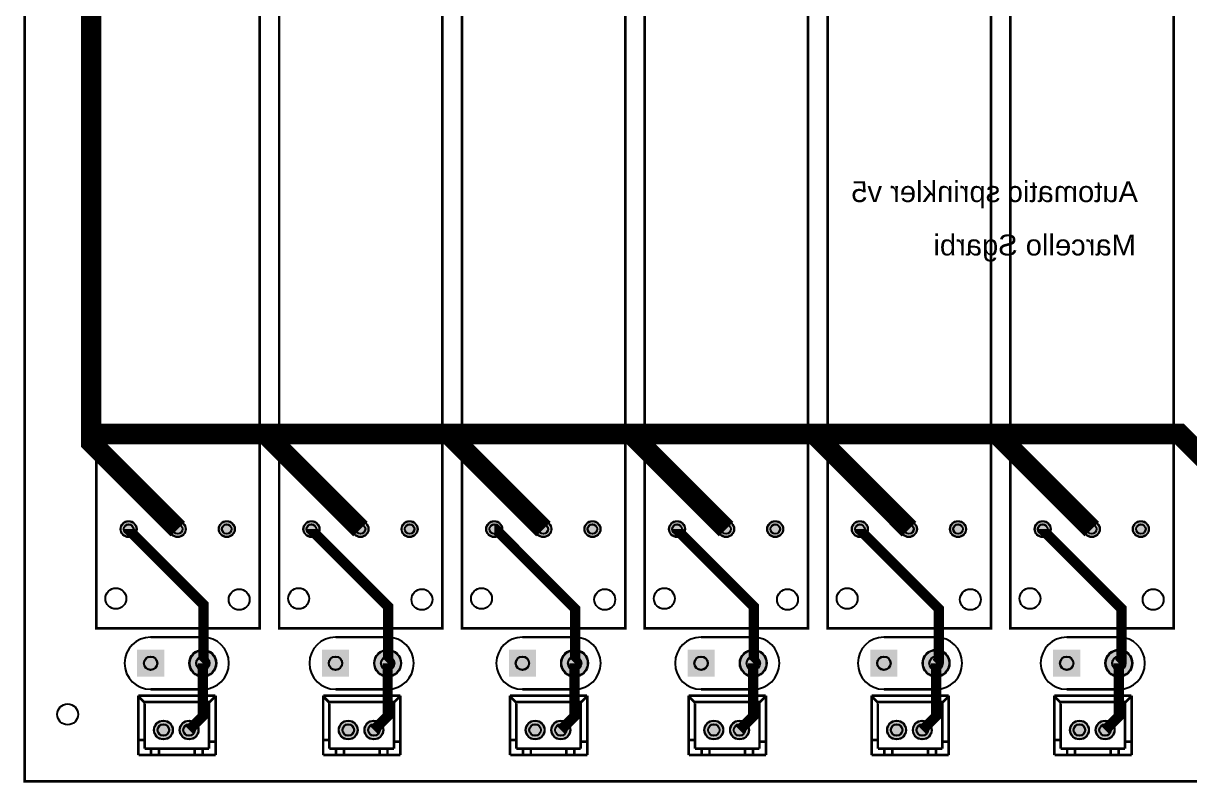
# Model space of a CAD drawing. Header units: millimetres. Extents: x 13 to 191, y -72 to 100.
# Drawn here: x 13.5 to 127, y -71.9 to 2 of the extents above; entities that cross this region are included whole.
import ezdxf

# ---------------------------------------------------------------- set-up
doc = ezdxf.new("R2010")
doc.units = ezdxf.units.MM
for name, color, linetype, true_color in [('BoardOutLine', 7, 'Continuous', 0xff00ff), ('BottomSolderMaskLayer', 7, 'Continuous', 0xaa00ff), ('Document', 7, 'Continuous', 0xffffff), ('Multi-Layer', 7, 'Continuous', 0xc0c0c0), ('TopLayer', 7, 'Continuous', 0xff0000), ('TopSilkLayer', 7, 'Continuous', 0xffcc00), ('TopSolderMaskLayer', 7, 'Continuous', 0x800080)]:
    doc.layers.add(name, color=color, linetype=linetype, true_color=true_color)
doc.styles.get("Standard").update_dxf_attribs({"font": 'arial.ttf'})

msp = doc.modelspace()

# ---------------------------------------------------------------- hatches: boundary and pattern name
at = {"layer": 'BottomSolderMaskLayer'}
for points in [[(19.27863855727724, -37.97307594615188, 1), (20.853441706883537, -37.97307594615188, 1)], [(22.926593853187846, -47.241046482092884, 1), (24.501397002794143, -47.241046482092884, 1)], [(27.706629413258774, -47.241046482092884, 1), (29.28143256286507, -47.241046482092884, 1)], [(32.48666497332993, -47.241046482092884, 1), (34.061468122936226, -47.241046482092884, 1)], [(40.726949453898946, -47.241046482092884, 1), (42.30175260350524, -47.241046482092884, 1)], [(45.5069850139701, -47.241046482092884, 1), (47.0817881635764, -47.241046482092884, 1)], [(50.28702057404126, -47.241046482092884, 1), (51.861823723647554, -47.241046482092884, 1)], [(58.52984505969021, -47.241046482092884, 1), (60.104648209296506, -47.241046482092884, 1)], [(63.30988061976114, -47.241046482092884, 1), (64.88468376936744, -47.241046482092884, 1)], [(68.08991617983229, -47.241046482092884, 1), (69.6647193294386, -47.241046482092884, 1)], [(76.3302006604013, -47.241046482092884, 1), (77.90500381000761, -47.241046482092884, 1)], [(81.11023622047246, -47.241046482092884, 1), (82.68503937007877, -47.241046482092884, 1)], [(85.89027178054361, -47.241046482092884, 1), (87.46507493014992, -47.241046482092884, 1)], [(94.13055626111263, -47.241046482092884, 1), (95.70535941071894, -47.241046482092884, 1)], [(98.91059182118379, -47.241046482092884, 1), (100.4853949707901, -47.241046482092884, 1)], [(103.69062738125471, -47.241046482092884, 1), (105.26543053086102, -47.241046482092884, 1)], [(111.9334518669039, -47.241046482092884, 1), (113.5082550165102, -47.241046482092884, 1)], [(116.71348742697482, -47.241046482092884, 1), (118.28829057658113, -47.241046482092884, 1)], [(121.49352298704598, -47.241046482092884, 1), (123.06832613665229, -47.241046482092884, 1)], [(27.180795529591023, -61.620830073660045), (24.539190246380713, -61.620830073660045), (24.539190246380713, -58.97922479044951), (27.180795529591023, -58.97922479044951)], [(29.619253238506403, -60.29997459994911, 1), (32.26085852171697, -60.29997459994911, 1)], [(45.18079552959102, -61.62077724155438), (42.53919024638071, -61.62077724155438), (42.53919024638071, -58.97917195834384), (45.18079552959102, -58.97917195834384)], [(47.6192532385064, -60.29997459994911, 1), (50.26085852171697, -60.29997459994911, 1)], [(63.38079959359925, -61.620830073660045), (60.73919431038871, -61.620830073660045), (60.73919431038871, -58.97922479044951), (63.38079959359925, -58.97922479044951)], [(65.8191516383033, -60.29997459994911, 1), (68.46075692151386, -60.29997459994911, 1)], [(80.78079756159514, -61.620830073660045), (78.1391922783846, -61.620830073660045), (78.1391922783846, -58.97922479044951), (80.78079756159514, -58.97922479044951)], [(83.21920243840485, -60.29997459994911, 1), (85.86080772161542, -60.29997459994911, 1)], [(98.58079349758691, -61.62077724155438), (95.93918821437637, -61.62077724155438), (95.93918821437637, -58.97917195834384), (98.58079349758691, -58.97917195834384)], [(101.01930403860796, -60.29997459994911, 1), (103.66090932181852, -60.29997459994911, 1)], [(116.38079959359925, -61.62077724155438), (113.73919431038871, -61.62077724155438), (113.73919431038871, -58.97917195834384), (116.38079959359925, -58.97917195834384)], [(118.8191516383033, -60.29997459994911, 1), (121.46075692151386, -60.29997459994911, 1)], [(26.17366014732037, -66.80010160020322, 1), (28.02446024892057, -66.80010160020322, 1)], [(28.67556515113032, -66.80010160020322, 1), (30.52636525273052, -66.80010160020322, 1)], [(44.17366014732037, -66.80010160020322, 1), (46.02446024892057, -66.80010160020322, 1)], [(46.67556515113032, -66.80010160020322, 1), (48.52636525273052, -66.80010160020322, 1)], [(62.373558547117035, -66.80010160020322, 1), (64.22435864871724, -66.80010160020322, 1)], [(64.87546355092721, -66.80010160020322, 1), (66.72626365252742, -66.80010160020322, 1)], [(79.77360934721881, -66.80010160020322, 1), (81.62440944881902, -66.80010160020322, 1)], [(82.27551435102876, -66.80010160020322, 1), (84.12631445262898, -66.80010160020322, 1)], [(97.57371094742192, -66.80010160020322, 1), (99.42451104902213, -66.80010160020322, 1)], [(100.07561595123187, -66.80010160020322, 1), (101.92641605283208, -66.80010160020322, 1)], [(115.37381254762502, -66.80010160020322, 1), (117.22461264922524, -66.80010160020322, 1)], [(117.8757175514352, -66.80010160020322, 1), (119.72651765303542, -66.80010160020322, 1)]]:
    msp.add_hatch(color=256, dxfattribs=at).paths.add_polyline_path(points)
at = {"layer": 'Document'}
for points in [[(32.25008890017784, -68), (32.15008890017771, -68), (32.0500889001778, -68), (32.0500889001778, -63.60000000000002), (24.850088900177752, -63.60000000000002), (24.750088900177843, -63.60000000000002), (24.750088900177843, -68), (24.550088900177798, -68), (24.550088900177798, -63.39999999999998), (32.25008890017784, -63.39999999999998)], [(50.250038100076154, -67.99997459994927), (50.150038100076245, -67.99997459994927), (50.05003810007611, -67.99997459994927), (50.05003810007611, -63.599974599949064), (42.85003810007629, -63.599974599949064), (42.750038100076154, -63.599974599949064), (42.750038100076154, -67.99997459994927), (42.550038100076335, -67.99997459994927), (42.550038100076335, -63.399974599949246), (50.250038100076154, -63.399974599949246)], [(68.44998729997474, -67.99997459994927), (68.3499872999746, -67.99997459994927), (68.24998729997469, -67.99997459994927), (68.24998729997469, -63.599974599949064), (61.049987299974646, -63.599974599949064), (60.94998729997474, -63.599974599949064), (60.94998729997474, -67.99997459994927), (60.74998729997469, -67.99997459994927), (60.74998729997469, -63.399974599949246), (68.44998729997474, -63.399974599949246)], [(85.84993649987314, -67.99997459994927), (85.749936499873, -67.99997459994927), (85.64993649987309, -67.99997459994927), (85.64993649987309, -63.599974599949064), (78.44993649987305, -63.599974599949064), (78.34993649987314, -63.599974599949064), (78.34993649987314, -67.99997459994927), (78.14993649987309, -67.99997459994927), (78.14993649987309, -63.399974599949246), (85.84993649987314, -63.399974599949246)], [(103.65003810007624, -67.99997459994927), (103.55003810007611, -67.99997459994927), (103.4500381000762, -67.99997459994927), (103.4500381000762, -63.599974599949064), (96.25003810007615, -63.599974599949064), (96.15003810007624, -63.599974599949064), (96.15003810007624, -67.99997459994927), (95.9500381000762, -67.99997459994927), (95.9500381000762, -63.399974599949246), (103.65003810007624, -63.399974599949246)], [(121.4500381000762, -67.99997459994927), (121.35003810007629, -67.99997459994927), (121.25003810007615, -67.99997459994927), (121.25003810007615, -63.599974599949064), (114.05003810007634, -63.599974599949064), (113.9500381000762, -63.599974599949064), (113.9500381000762, -67.99997459994927), (113.75003810007615, -67.99997459994927), (113.75003810007615, -63.399974599949246), (121.4500381000762, -63.399974599949246)], [(24.550088900177798, -68.49999999999989), (24.550088900177798, -69.29999999999995), (26.750088900177843, -69.29999999999995), (26.750088900177843, -69.09999999999991), (24.750088900177843, -69.09999999999991), (24.750088900177843, -68.49999999999989)], [(32.25008890017784, -68.49999999999989), (32.25008890017784, -69.29999999999995), (30.050088900177798, -69.29999999999995), (30.050088900177798, -69.09999999999991), (32.0500889001778, -69.09999999999991), (32.0500889001778, -68.49999999999989)], [(42.550038100076335, -68.49997459994916), (42.550038100076335, -69.29997459994911), (44.75003810007638, -69.29997459994911), (44.75003810007638, -69.09997459994918), (42.750038100076154, -69.09997459994918), (42.750038100076154, -68.49997459994916)], [(50.250038100076154, -68.49997459994916), (50.250038100076154, -69.29997459994911), (48.05003810007611, -69.29997459994911), (48.05003810007611, -69.09997459994918), (50.05003810007611, -69.09997459994918), (50.05003810007611, -68.49997459994916)], [(60.74998729997469, -68.49997459994916), (60.74998729997469, -69.29997459994911), (62.94998729997474, -69.29997459994911), (62.94998729997474, -69.09997459994918), (60.94998729997474, -69.09997459994918), (60.94998729997474, -68.49997459994916)], [(68.44998729997474, -68.49997459994916), (68.44998729997474, -69.29997459994911), (66.24998729997469, -69.29997459994911), (66.24998729997469, -69.09997459994918), (68.24998729997469, -69.09997459994918), (68.24998729997469, -68.49997459994916)], [(78.14993649987309, -68.49997459994916), (78.14993649987309, -69.29997459994911), (80.34993649987314, -69.29997459994911), (80.34993649987314, -69.09997459994918), (78.34993649987314, -69.09997459994918), (78.34993649987314, -68.49997459994916)], [(85.84993649987314, -68.49997459994916), (85.84993649987314, -69.29997459994911), (83.64993649987309, -69.29997459994911), (83.64993649987309, -69.09997459994918), (85.64993649987309, -69.09997459994918), (85.64993649987309, -68.49997459994916)], [(95.9500381000762, -68.49997459994916), (95.9500381000762, -69.29997459994911), (98.15003810007624, -69.29997459994911), (98.15003810007624, -69.09997459994918), (96.15003810007624, -69.09997459994918), (96.15003810007624, -68.49997459994916)], [(103.65003810007624, -68.49997459994916), (103.65003810007624, -69.29997459994911), (101.4500381000762, -69.29997459994911), (101.4500381000762, -69.09997459994918), (103.4500381000762, -69.09997459994918), (103.4500381000762, -68.49997459994916)], [(113.75003810007615, -68.49997459994916), (113.75003810007615, -69.29997459994911), (115.9500381000762, -69.29997459994911), (115.9500381000762, -69.09997459994918), (113.9500381000762, -69.09997459994918), (113.9500381000762, -68.49997459994916)], [(121.4500381000762, -68.49997459994916), (121.4500381000762, -69.29997459994911), (119.25003810007615, -69.29997459994911), (119.25003810007615, -69.09997459994918), (121.25003810007615, -69.09997459994918), (121.25003810007615, -68.49997459994916)]]:
    msp.add_hatch(color=256, dxfattribs=at).paths.add_polyline_path(points)
at = {"layer": 'Multi-Layer'}
for points in [[(22.951993903987947, -47.241046482092884, 1), (24.47599695199404, -47.241046482092884, 1)], [(27.732029464058876, -47.241046482092884, 1), (29.25603251206497, -47.241046482092884, 1)], [(32.51206502413003, -47.241046482092884, 1), (34.036068072136125, -47.241046482092884, 1)], [(40.75234950469905, -47.241046482092884, 1), (42.27635255270514, -47.241046482092884, 1)], [(45.5323850647702, -47.241046482092884, 1), (47.0563881127763, -47.241046482092884, 1)], [(50.31242062484136, -47.241046482092884, 1), (51.83642367284745, -47.241046482092884, 1)], [(58.55524511049031, -47.241046482092884, 1), (60.079248158496405, -47.241046482092884, 1)], [(63.33528067056124, -47.241046482092884, 1), (64.85928371856734, -47.241046482092884, 1)], [(68.11531623063239, -47.241046482092884, 1), (69.6393192786385, -47.241046482092884, 1)], [(76.3556007112014, -47.241046482092884, 1), (77.87960375920751, -47.241046482092884, 1)], [(81.13563627127256, -47.241046482092884, 1), (82.65963931927867, -47.241046482092884, 1)], [(85.91567183134372, -47.241046482092884, 1), (87.43967487934982, -47.241046482092884, 1)], [(94.15595631191273, -47.241046482092884, 1), (95.67995935991884, -47.241046482092884, 1)], [(98.93599187198389, -47.241046482092884, 1), (100.45999491999, -47.241046482092884, 1)], [(103.71602743205482, -47.241046482092884, 1), (105.24003048006092, -47.241046482092884, 1)], [(111.958851917704, -47.241046482092884, 1), (113.4828549657101, -47.241046482092884, 1)], [(116.73888747777492, -47.241046482092884, 1), (118.26289052578103, -47.241046482092884, 1)], [(121.51892303784608, -47.241046482092884, 1), (123.04292608585219, -47.241046482092884, 1)], [(27.12999745999491, -61.57002794005575), (24.58999237998478, -61.57002794005575), (24.58999237998478, -59.03002286004562), (27.12999745999491, -59.03002286004562)], [(29.670053340106605, -60.29997459994911, 1), (32.210058420116766, -60.29997459994911, 1)], [(45.12999745999491, -61.569977139954176), (42.58999237998478, -61.569977139954176), (42.58999237998478, -59.02997205994404), (45.12999745999491, -59.02997205994404)], [(47.670053340106605, -60.29997459994911, 1), (50.210058420116766, -60.29997459994911, 1)], [(63.329997459994956, -61.57002794005575), (60.789992379984824, -61.57002794005575), (60.789992379984824, -59.03002286004562), (63.329997459994956, -59.03002286004562)], [(65.8699517399035, -60.29997459994911, 1), (68.40995681991366, -60.29997459994911, 1)], [(80.72999745999482, -61.57002794005575), (78.18999237998469, -61.57002794005575), (78.18999237998469, -59.03002286004562), (80.72999745999482, -59.03002286004562)], [(83.27000254000505, -60.29997459994911, 1), (85.81000762001521, -60.29997459994911, 1)], [(98.52999745999477, -61.569977139954176), (95.98999237998464, -61.569977139954176), (95.98999237998464, -59.02997205994404), (98.52999745999477, -59.02997205994404)], [(101.07010414020816, -60.29997459994911, 1), (103.61010922021832, -60.29997459994911, 1)], [(116.32999745999496, -61.569977139954176), (113.78999237998482, -61.569977139954176), (113.78999237998482, -59.02997205994404), (116.32999745999496, -59.02997205994404)], [(118.8699517399035, -60.29997459994911, 1), (121.40995681991366, -60.29997459994911, 1)], [(26.19906019812047, -66.80010160020322, 1), (27.999060198120468, -66.80010160020322, 1)], [(28.700965201930423, -66.80010160020322, 1), (30.50096520193042, -66.80010160020322, 1)], [(44.19906019812047, -66.80010160020322, 1), (45.99906019812047, -66.80010160020322, 1)], [(46.70096520193042, -66.80010160020322, 1), (48.50096520193042, -66.80010160020322, 1)], [(62.39895859791714, -66.80010160020322, 1), (64.19895859791714, -66.80010160020322, 1)], [(64.90086360172731, -66.80010160020322, 1), (66.70086360172732, -66.80010160020322, 1)], [(79.79900939801891, -66.80010160020322, 1), (81.59900939801892, -66.80010160020322, 1)], [(82.30091440182886, -66.80010160020322, 1), (84.10091440182887, -66.80010160020322, 1)], [(97.59911099822202, -66.80010160020322, 1), (99.39911099822203, -66.80010160020322, 1)], [(100.10101600203197, -66.80010160020322, 1), (101.90101600203198, -66.80010160020322, 1)], [(115.39921259842512, -66.80010160020322, 1), (117.19921259842513, -66.80010160020322, 1)], [(117.9011176022353, -66.80010160020322, 1), (119.70111760223531, -66.80010160020322, 1)]]:
    msp.add_hatch(color=256, dxfattribs=at).paths.add_polyline_path(points)
at = {"layer": 'TopSolderMaskLayer'}
for points in [[(19.27863855727724, -37.97307594615188, 1), (20.853441706883537, -37.97307594615188, 1)], [(22.926593853187846, -47.241046482092884, 1), (24.501397002794143, -47.241046482092884, 1)], [(27.706629413258774, -47.241046482092884, 1), (29.28143256286507, -47.241046482092884, 1)], [(32.48666497332993, -47.241046482092884, 1), (34.061468122936226, -47.241046482092884, 1)], [(40.726949453898946, -47.241046482092884, 1), (42.30175260350524, -47.241046482092884, 1)], [(45.5069850139701, -47.241046482092884, 1), (47.0817881635764, -47.241046482092884, 1)], [(50.28702057404126, -47.241046482092884, 1), (51.861823723647554, -47.241046482092884, 1)], [(58.52984505969021, -47.241046482092884, 1), (60.104648209296506, -47.241046482092884, 1)], [(63.30988061976114, -47.241046482092884, 1), (64.88468376936744, -47.241046482092884, 1)], [(68.08991617983229, -47.241046482092884, 1), (69.6647193294386, -47.241046482092884, 1)], [(76.3302006604013, -47.241046482092884, 1), (77.90500381000761, -47.241046482092884, 1)], [(81.11023622047246, -47.241046482092884, 1), (82.68503937007877, -47.241046482092884, 1)], [(85.89027178054361, -47.241046482092884, 1), (87.46507493014992, -47.241046482092884, 1)], [(94.13055626111263, -47.241046482092884, 1), (95.70535941071894, -47.241046482092884, 1)], [(98.91059182118379, -47.241046482092884, 1), (100.4853949707901, -47.241046482092884, 1)], [(103.69062738125471, -47.241046482092884, 1), (105.26543053086102, -47.241046482092884, 1)], [(111.9334518669039, -47.241046482092884, 1), (113.5082550165102, -47.241046482092884, 1)], [(116.71348742697482, -47.241046482092884, 1), (118.28829057658113, -47.241046482092884, 1)], [(121.49352298704598, -47.241046482092884, 1), (123.06832613665229, -47.241046482092884, 1)], [(27.180795529591023, -61.620830073660045), (24.539190246380713, -61.620830073660045), (24.539190246380713, -58.97922479044951), (27.180795529591023, -58.97922479044951)], [(29.619253238506403, -60.29997459994911, 1), (32.26085852171697, -60.29997459994911, 1)], [(45.18079552959102, -61.62077724155438), (42.53919024638071, -61.62077724155438), (42.53919024638071, -58.97917195834384), (45.18079552959102, -58.97917195834384)], [(47.6192532385064, -60.29997459994911, 1), (50.26085852171697, -60.29997459994911, 1)], [(63.38079959359925, -61.620830073660045), (60.73919431038871, -61.620830073660045), (60.73919431038871, -58.97922479044951), (63.38079959359925, -58.97922479044951)], [(65.8191516383033, -60.29997459994911, 1), (68.46075692151386, -60.29997459994911, 1)], [(80.78079756159514, -61.620830073660045), (78.1391922783846, -61.620830073660045), (78.1391922783846, -58.97922479044951), (80.78079756159514, -58.97922479044951)], [(83.21920243840485, -60.29997459994911, 1), (85.86080772161542, -60.29997459994911, 1)], [(98.58079349758691, -61.62077724155438), (95.93918821437637, -61.62077724155438), (95.93918821437637, -58.97917195834384), (98.58079349758691, -58.97917195834384)], [(101.01930403860796, -60.29997459994911, 1), (103.66090932181852, -60.29997459994911, 1)], [(116.38079959359925, -61.62077724155438), (113.73919431038871, -61.62077724155438), (113.73919431038871, -58.97917195834384), (116.38079959359925, -58.97917195834384)], [(118.8191516383033, -60.29997459994911, 1), (121.46075692151386, -60.29997459994911, 1)], [(26.17366014732037, -66.80010160020322, 1), (28.02446024892057, -66.80010160020322, 1)], [(28.67556515113032, -66.80010160020322, 1), (30.52636525273052, -66.80010160020322, 1)], [(44.17366014732037, -66.80010160020322, 1), (46.02446024892057, -66.80010160020322, 1)], [(46.67556515113032, -66.80010160020322, 1), (48.52636525273052, -66.80010160020322, 1)], [(62.373558547117035, -66.80010160020322, 1), (64.22435864871724, -66.80010160020322, 1)], [(64.87546355092721, -66.80010160020322, 1), (66.72626365252742, -66.80010160020322, 1)], [(79.77360934721881, -66.80010160020322, 1), (81.62440944881902, -66.80010160020322, 1)], [(82.27551435102876, -66.80010160020322, 1), (84.12631445262898, -66.80010160020322, 1)], [(97.57371094742192, -66.80010160020322, 1), (99.42451104902213, -66.80010160020322, 1)], [(100.07561595123187, -66.80010160020322, 1), (101.92641605283208, -66.80010160020322, 1)], [(115.37381254762502, -66.80010160020322, 1), (117.22461264922524, -66.80010160020322, 1)], [(117.8757175514352, -66.80010160020322, 1), (119.72651765303542, -66.80010160020322, 1)]]:
    msp.add_hatch(color=256, dxfattribs=at).paths.add_polyline_path(points)

# ---------------------------------------------------------------- linework, layer by layer
at = {"layer": 'BoardOutLine', "const_width": 0.25400050800101603}
msp.add_lwpolyline([(13.589027178054266, 85.99949199898401), (13.589027178054266, 100.20066040132076), (124.00050800101599, 100.20066040132076), (136.2001524003049, 88.00101600203209), (191.0007620015242, 88.00101600203209), (190.88138176276357, 52.95910591821189), (182.11836423672844, 42.29108458216922), (159.49199898399797, 42.29108458216922), (151.80086360172731, 34.59994919989833), (151.80086360172731, -23.967487934975907), (148.08229616459244, -27.686055372110673), (147.8282956565913, -63.246126492252984), (139.2735585471171, -71.80086360172709), (13.589027178054266, -71.80086360172709), (13.589027178054266, 85.97917195834395)], dxfattribs=at)
at = {"layer": 'BottomSolderMaskLayer'}
for centre, radius in [((20.06604013208039, -37.97307594615188), 0.7874015748031498), ((20.066116332232696, -37.973050546101035), 0.47244094488188987), ((23.713995427990994, -47.241046482092884), 0.7874015748031498), ((28.494030988061922, -47.241046482092884), 0.7874015748031498), ((33.27406654813308, -47.241046482092884), 0.7874015748031498), ((41.514351028702094, -47.241046482092884), 0.7874015748031498), ((46.29438658877325, -47.241046482092884), 0.7874015748031498), ((51.074422148844405, -47.241046482092884), 0.7874015748031498), ((59.31724663449336, -47.241046482092884), 0.7874015748031498), ((64.09728219456429, -47.241046482092884), 0.7874015748031498), ((68.87731775463544, -47.241046482092884), 0.7874015748031498), ((77.11760223520446, -47.241046482092884), 0.7874015748031498), ((81.89763779527561, -47.241046482092884), 0.7874015748031498), ((86.67767335534677, -47.241046482092884), 0.7874015748031498), ((94.91795783591579, -47.241046482092884), 0.7874015748031498), ((99.69799339598694, -47.241046482092884), 0.7874015748031498), ((104.47802895605787, -47.241046482092884), 0.7874015748031498), ((112.72085344170705, -47.241046482092884), 0.7874015748031498), ((117.50088900177798, -47.241046482092884), 0.7874015748031498), ((122.28092456184913, -47.241046482092884), 0.7874015748031498), ((23.7140716281433, -47.24114808229615), 0.47244094488188987), ((28.494056388112767, -47.24114808229615), 0.47244094488188987), ((33.27406654813308, -47.241046482092884), 0.47244094488188987), ((41.5144272288544, -47.24114808229615), 0.47244094488188987), ((46.29441198882387, -47.24114808229615), 0.47244094488188987), ((51.074422148844405, -47.241046482092884), 0.47244094488188987), ((59.317322834645665, -47.24114808229615), 0.47244094488188987), ((64.09730759461513, -47.24114808229615), 0.47244094488188987), ((68.87731775463544, -47.241046482092884), 0.47244094488188987), ((77.11767843535677, -47.24114808229615), 0.47244094488188987), ((81.89766319532646, -47.24114808229615), 0.47244094488188987), ((86.67767335534677, -47.241046482092884), 0.47244094488188987), ((94.9180340360681, -47.24114808229615), 0.47244094488188987), ((99.69801879603756, -47.24114808229615), 0.47244094488188987), ((104.47802895605787, -47.241046482092884), 0.47244094488188987), ((112.72092964185936, -47.24114808229615), 0.47244094488188987), ((117.50091440182882, -47.24114808229615), 0.47244094488188987), ((122.28092456184913, -47.241046482092884), 0.47244094488188987), ((30.940055880111686, -60.29997459994911), 1.320802641605283), ((48.940055880111686, -60.29997459994911), 1.320802641605283), ((67.13995427990858, -60.29997459994911), 1.320802641605283), ((84.54000508001013, -60.29997459994911), 1.320802641605283), ((102.34010668021324, -60.29997459994911), 1.320802641605283), ((120.13995427990858, -60.29997459994911), 1.320802641605283), ((25.85999491998996, -60.300025400050686), 0.6604013208026415), ((30.940005080010224, -60.300025400050686), 0.6604013208026415), ((43.85999491998996, -60.29997459994911), 0.6604013208026415), ((48.94000508001022, -60.29997459994911), 0.6604013208026415), ((62.059994919990004, -60.300025400050686), 0.6604013208026415), ((67.14000508001027, -60.300025400050686), 0.6604013208026415), ((79.45999491998987, -60.300025400050686), 0.6604013208026415), ((84.54000508001013, -60.300025400050686), 0.6604013208026415), ((97.25999491998982, -60.29997459994911), 0.6604013208026415), ((102.34000508001009, -60.29997459994911), 0.6604013208026415), ((115.05999491999, -60.29997459994911), 0.6604013208026415), ((120.14000508001027, -60.29997459994911), 0.6604013208026415), ((27.09906019812047, -66.80010160020322), 0.9254000508001016), ((27.099136398272776, -66.79999999999995), 0.5655353117157847), ((29.60096520193042, -66.80010160020322), 0.9254000508001016), ((29.601041402082956, -66.79999999999995), 0.5655353117157847), ((45.09906019812047, -66.80010160020322), 0.9254000508001016), ((45.09908559817109, -66.79997459994922), 0.5655353117157847), ((47.60096520193042, -66.80010160020322), 0.9254000508001016), ((47.600990601981266, -66.79997459994922), 0.5655353117157847), ((63.298958597917135, -66.80010160020322), 0.9254000508001016), ((63.29903479806967, -66.79997459994922), 0.5655353117157847), ((65.80086360172731, -66.80010160020322), 0.9254000508001016), ((65.80093980187962, -66.79997459994922), 0.5655353117157847), ((80.69900939801892, -66.80010160020322), 0.9254000508001016), ((80.69898399796807, -66.79997459994922), 0.5655353117157847), ((83.20091440182887, -66.80010160020322), 0.9254000508001016), ((83.20088900177802, -66.79997459994922), 0.5655353117157847), ((98.49911099822202, -66.80010160020322), 0.9254000508001016), ((98.49908559817118, -66.79997459994922), 0.5655353117157847), ((101.00101600203197, -66.80010160020322), 0.9254000508001016), ((101.00099060198136, -66.79997459994922), 0.5655353117157847), ((116.29921259842513, -66.80010160020322), 0.9254000508001016), ((116.29908559817113, -66.79997459994922), 0.5655353117157847), ((118.80111760223531, -66.80010160020322), 0.9254000508001016), ((118.80099060198131, -66.79997459994922), 0.5655353117157847)]:
    msp.add_circle(centre, radius, dxfattribs=at)
at = {"layer": 'Multi-Layer'}
for centre, radius in [((20.06604013208039, -37.97307594615188), 0.7620015240030481), ((20.066116332232696, -37.973050546101035), 0.45720091440182886), ((23.713995427990994, -47.241046482092884), 0.7620015240030481), ((28.494030988061922, -47.241046482092884), 0.7620015240030481), ((33.27406654813308, -47.241046482092884), 0.7620015240030481), ((41.514351028702094, -47.241046482092884), 0.7620015240030481), ((46.29438658877325, -47.241046482092884), 0.7620015240030481), ((51.074422148844405, -47.241046482092884), 0.7620015240030481), ((59.31724663449336, -47.241046482092884), 0.7620015240030481), ((64.09728219456429, -47.241046482092884), 0.7620015240030481), ((68.87731775463544, -47.241046482092884), 0.7620015240030481), ((77.11760223520446, -47.241046482092884), 0.7620015240030481), ((81.89763779527561, -47.241046482092884), 0.7620015240030481), ((86.67767335534677, -47.241046482092884), 0.7620015240030481), ((94.91795783591579, -47.241046482092884), 0.7620015240030481), ((99.69799339598694, -47.241046482092884), 0.7620015240030481), ((104.47802895605787, -47.241046482092884), 0.7620015240030481), ((112.72085344170705, -47.241046482092884), 0.7620015240030481), ((117.50088900177798, -47.241046482092884), 0.7620015240030481), ((122.28092456184913, -47.241046482092884), 0.7620015240030481), ((23.7140716281433, -47.24114808229615), 0.45720091440182886), ((28.494056388112767, -47.24114808229615), 0.45720091440182886), ((33.27406654813308, -47.241046482092884), 0.45720091440182886), ((41.5144272288544, -47.24114808229615), 0.45720091440182886), ((46.29441198882387, -47.24114808229615), 0.45720091440182886), ((51.074422148844405, -47.241046482092884), 0.45720091440182886), ((59.317322834645665, -47.24114808229615), 0.45720091440182886), ((64.09730759461513, -47.24114808229615), 0.45720091440182886), ((68.87731775463544, -47.241046482092884), 0.45720091440182886), ((77.11767843535677, -47.24114808229615), 0.45720091440182886), ((81.89766319532646, -47.24114808229615), 0.45720091440182886), ((86.67767335534677, -47.241046482092884), 0.45720091440182886), ((94.9180340360681, -47.24114808229615), 0.45720091440182886), ((99.69801879603756, -47.24114808229615), 0.45720091440182886), ((104.47802895605787, -47.241046482092884), 0.45720091440182886), ((112.72092964185936, -47.24114808229615), 0.45720091440182886), ((117.50091440182882, -47.24114808229615), 0.45720091440182886), ((122.28092456184913, -47.241046482092884), 0.45720091440182886), ((22.473964947929744, -53.99796799593605), 1.0160020320040641), ((34.47396494792997, -54.09804419608838), 1.0160020320040641), ((40.2743205486413, -53.99796799593605), 1.0160020320040641), ((52.27432054864107, -54.09804419608838), 1.0160020320040641), ((58.077216154432335, -53.99796799593605), 1.0160020320040641), ((70.07721615443234, -54.09804419608838), 1.0160020320040641), ((75.87757175514344, -53.99796799593605), 1.0160020320040641), ((87.87757175514366, -54.09804419608838), 1.0160020320040641), ((93.67792735585476, -53.99796799593605), 1.0160020320040641), ((105.67792735585476, -54.09804419608838), 1.0160020320040641), ((111.4808229616458, -53.99796799593605), 1.0160020320040641), ((123.48082296164603, -54.09804419608838), 1.0160020320040641), ((30.940055880111686, -60.29997459994911), 1.27000254000508), ((48.940055880111686, -60.29997459994911), 1.27000254000508), ((67.13995427990858, -60.29997459994911), 1.27000254000508), ((84.54000508001013, -60.29997459994911), 1.27000254000508), ((102.34010668021324, -60.29997459994911), 1.27000254000508), ((120.13995427990858, -60.29997459994911), 1.27000254000508), ((25.85999491998996, -60.300025400050686), 0.63500127000254), ((30.940005080010224, -60.300025400050686), 0.63500127000254), ((43.85999491998996, -60.29997459994911), 0.63500127000254), ((48.94000508001022, -60.29997459994911), 0.63500127000254), ((62.059994919990004, -60.300025400050686), 0.63500127000254), ((67.14000508001027, -60.300025400050686), 0.63500127000254), ((79.45999491998987, -60.300025400050686), 0.63500127000254), ((84.54000508001013, -60.300025400050686), 0.63500127000254), ((97.25999491998982, -60.29997459994911), 0.63500127000254), ((102.34000508001009, -60.29997459994911), 0.63500127000254), ((115.05999491999, -60.29997459994911), 0.63500127000254), ((120.14000508001027, -60.29997459994911), 0.63500127000254), ((17.780035560071155, -65.27813055626109), 1.0160020320040641), ((27.09906019812047, -66.80010160020322), 0.9000000000000001), ((27.099136398272776, -66.79999999999995), 0.5500127000254001), ((29.60096520193042, -66.80010160020322), 0.9000000000000001), ((29.601041402082956, -66.79999999999995), 0.5500127000254001), ((45.09906019812047, -66.80010160020322), 0.9000000000000001), ((45.09908559817109, -66.79997459994922), 0.5500127000254001), ((47.60096520193042, -66.80010160020322), 0.9000000000000001), ((47.600990601981266, -66.79997459994922), 0.5500127000254001), ((63.298958597917135, -66.80010160020322), 0.9000000000000001), ((63.29903479806967, -66.79997459994922), 0.5500127000254001), ((65.80086360172731, -66.80010160020322), 0.9000000000000001), ((65.80093980187962, -66.79997459994922), 0.5500127000254001), ((80.69900939801892, -66.80010160020322), 0.9000000000000001), ((80.69898399796807, -66.79997459994922), 0.5500127000254001), ((83.20091440182887, -66.80010160020322), 0.9000000000000001), ((83.20088900177802, -66.79997459994922), 0.5500127000254001), ((98.49911099822202, -66.80010160020322), 0.9000000000000001), ((98.49908559817118, -66.79997459994922), 0.5500127000254001), ((101.00101600203197, -66.80010160020322), 0.9000000000000001), ((101.00099060198136, -66.79997459994922), 0.5500127000254001), ((116.29921259842513, -66.80010160020322), 0.9000000000000001), ((116.29908559817113, -66.79997459994922), 0.5500127000254001), ((118.80111760223531, -66.80010160020322), 0.9000000000000001), ((118.80099060198131, -66.79997459994922), 0.5500127000254001)]:
    msp.add_circle(centre, radius, dxfattribs=at)
at = {"layer": 'TopLayer'}
for points, const_width in [([(25.273050546101103, 79.46913893827787), (20.06604013208039, 74.26212852425704), (20.06604013208039, -37.97307594615188)], 2), ([(20.06604013208039, -37.97307594615188), (126.03329946659915, -37.97307594615188), (135.30129540259077, -47.241046482092884)], 2), ([(28.494030988061922, -47.241046482092884), (20.06604013208039, -38.81305562611112), (20.06604013208039, -37.97307594615188)], 2), ([(46.29522479044954, -47.241046482092884), (37.11305562611119, -38.058877317754536), (37.11305562611119, -37.97307594615188)], 2), ([(64.096443992888, -47.241046482092884), (54.828473456946995, -37.97307594615188), (54.75941071882153, -37.97307594615188)], 2), ([(81.89763779527561, -47.241046482092884), (72.6731267462535, -38.016535433070885), (72.6731267462535, -37.97307594615188)], 2), ([(99.69773939547895, -47.24155448310887), (90.45212090424184, -37.97307594615188)], 2), ([(117.50063500127021, -47.24155448310887), (108.23215646431277, -37.97307594615188)], 2), ([(23.713995427990994, -47.241046482092884), (23.713995427990994, -47.31399542799079), (31, -54.60000000000002), (31, -60.24003048006091), (30.940005080010224, -60.300025400050686)], 1), ([(41.514351028702094, -47.241046482092884), (41.514351028702094, -47.31435102870205), (49, -54.80000000000007), (49, -60.23997967995933), (48.94000508001022, -60.29997459994911)], 1), ([(59.31724663449336, -47.241046482092884), (59.44104648209304, -47.241046482092884), (67.20000000000005, -54.999999999999886), (67.20000000000005, -60.24003048006091), (67.14000508001027, -60.300025400050686)], 1), ([(77.11760223520446, -47.241046482092884), (77.11760223520446, -47.317602235204504), (84.60000000000014, -54.80000000000007), (84.60000000000014, -60.24003048006091), (84.54000508001013, -60.300025400050686)], 1), ([(94.91795783591579, -47.241046482092884), (94.91795783591579, -47.31795783591565), (102.60000000000014, -54.999999999999886), (102.60000000000014, -60.03997967995929), (102.34000508001009, -60.29997459994911)], 1), ([(112.72085344170705, -47.241046482092884), (112.72085344170705, -47.320853441706845), (120.40000000000009, -54.999999999999886), (120.40000000000009, -60.03997967995929), (120.14000508001027, -60.29997459994911)], 1), ([(30.940005080010224, -60.300025400050686), (30.940005080010224, -65.46103632207257), (29.601041402082956, -66.79999999999995)], 1), ([(48.94000508001022, -60.29997459994911), (48.94000508001022, -65.46096012192015), (47.600990601981266, -66.79997459994922)], 1), ([(67.14000508001027, -60.300025400050686), (67.14000508001027, -65.46090932181858), (65.80093980187962, -66.79997459994922)], 1), ([(84.54000508001013, -60.300025400050686), (84.54000508001013, -65.460858521717), (83.20088900177802, -66.79997459994922)], 1), ([(102.34000508001009, -60.29997459994911), (102.34000508001009, -65.46096012192015), (101.00099060198136, -66.79997459994922)], 1), ([(120.14000508001027, -60.29997459994911), (120.14000508001027, -65.46096012192015), (118.80099060198131, -66.79997459994922)], 1)]:
    msp.add_lwpolyline(points, dxfattribs=dict(at, const_width=const_width))
at = {"layer": 'TopSilkLayer', "const_width": 0.25400050800101603}
for points in [[(36.47406654813312, 12.902006604013195), (36.47406654813312, -56.89799339598676), (20.57406654813326, -56.89799339598676), (20.57406654813326, 12.802006604013172), (36.46405892811799, 12.902006604013195)], [(54.274422148844224, 12.902006604013195), (54.274422148844224, -56.89799339598676), (38.37442214884436, -56.89799339598676), (38.37442214884436, 12.802006604013172), (54.26441452882909, 12.902006604013195)], [(72.07731775463549, 12.902006604013195), (72.07731775463549, -56.89799339598676), (56.177317754635624, -56.89799339598676), (56.177317754635624, 12.802006604013172), (72.06731013462036, 12.902006604013195)], [(89.87767335534681, 12.902006604013195), (89.87767335534681, -56.89799339598676), (73.97767335534672, -56.89799339598676), (73.97767335534672, 12.802006604013172), (89.86766573533146, 12.902006604013195)], [(107.67802895605791, 12.902006604013195), (107.67802895605791, -56.89799339598676), (91.77802895605805, -56.89799339598676), (91.77802895605805, 12.802006604013172), (107.66802133604278, 12.902006604013195)], [(125.48092456184918, 12.902006604013195), (125.48092456184918, -56.89799339598676), (109.58092456184932, -56.89799339598676), (109.58092456184932, 12.802006604013172), (125.47091694183405, 12.902006604013195)], [(30.940005080010224, -57.76002032004055), (25.85999491998996, -57.76002032004055)], [(48.94000508001022, -57.75996951993898), (43.85999491998996, -57.75996951993898)], [(67.14000508001027, -57.76002032004055), (62.059994919990004, -57.76002032004055)], [(84.54000508001013, -57.76002032004055), (79.45999491998987, -57.76002032004055)], [(102.34000508001009, -57.75996951993898), (97.25999491998982, -57.75996951993898)], [(120.14000508001027, -57.75996951993898), (115.05999491999, -57.75996951993898)], [(24.66073152146305, -63.44719329438658), (24.66073152146305, -69.2472948945898)], [(24.66073152146305, -63.44719329438658), (32.160858521717046, -63.44719329438658)], [(24.686131572263093, -63.472593345186624), (24.686131572263093, -63.548793497586985), (25.295732791465525, -64.15839471678942)], [(30.940005080010224, -62.84003048006093), (25.85999491998996, -62.84003048006093)], [(32.12834645669295, -63.472593345186624), (32.12834645669295, -63.548793497586985), (31.518745237490293, -64.15839471678942)], [(32.17914655829304, -63.44719329438658), (32.17914655829304, -69.2384048768098)], [(42.66068072136159, -63.447167894335735), (42.66068072136159, -69.24726949453895)], [(42.66068072136159, -63.447167894335735), (50.16080772161558, -63.447167894335735)], [(42.686080772161404, -63.47256794513589), (42.686080772161404, -63.54876809753614), (43.29568199136406, -64.15836931673857)], [(48.94000508001022, -62.83997967995924), (43.85999491998996, -62.83997967995924)], [(50.12829565659126, -63.47256794513589), (50.12829565659126, -63.54876809753614), (49.51869443738883, -64.15836931673857)], [(50.17909575819135, -63.447167894335735), (50.17909575819135, -69.23837947675895)], [(60.86062992125994, -63.447167894335735), (60.86062992125994, -69.24726949453895)], [(60.86062992125994, -63.447167894335735), (68.36075692151394, -63.447167894335735)], [(60.88602997205999, -63.47256794513589), (60.88602997205999, -63.54876809753614), (61.49563119126242, -64.15836931673857)], [(67.14000508001027, -62.84003048006093), (62.059994919990004, -62.84003048006093)], [(68.32824485648985, -63.47256794513589), (68.32824485648985, -63.54876809753614), (67.71864363728719, -64.15836931673857)], [(68.37904495808993, -63.447167894335735), (68.37904495808993, -69.23837947675895)], [(78.26057912115834, -63.447167894335735), (78.26057912115834, -69.24726949453895)], [(78.26057912115834, -63.447167894335735), (85.76070612141234, -63.447167894335735)], [(78.28597917195839, -63.47256794513589), (78.28597917195839, -63.54876809753614), (78.89558039116082, -64.15836931673857)], [(84.54000508001013, -62.84003048006093), (79.45999491998987, -62.84003048006093)], [(85.72819405638825, -63.47256794513589), (85.72819405638825, -63.54876809753614), (85.11859283718559, -64.15836931673857)], [(85.77899415798834, -63.447167894335735), (85.77899415798834, -69.23837947675895)], [(96.06068072136145, -63.447167894335735), (96.06068072136145, -69.24726949453895)], [(96.06068072136145, -63.447167894335735), (103.56080772161545, -63.447167894335735)], [(96.0860807721615, -63.47256794513589), (96.0860807721615, -63.54876809753614), (96.69568199136393, -64.15836931673857)], [(102.34000508001009, -62.83997967995924), (97.25999491998982, -62.83997967995924)], [(103.52829565659135, -63.47256794513589), (103.52829565659135, -63.54876809753614), (102.9186944373887, -64.15836931673857)], [(103.57909575819144, -63.447167894335735), (103.57909575819144, -69.23837947675895)], [(113.86068072136163, -63.447167894335735), (113.86068072136163, -69.24726949453895)], [(113.86068072136163, -63.447167894335735), (121.3608077216154, -63.447167894335735)], [(113.88608077216145, -63.47256794513589), (113.88608077216145, -63.54876809753614), (114.49568199136411, -64.15836931673857)], [(120.14000508001027, -62.83997967995924), (115.05999491999, -62.83997967995924)], [(121.32829565659131, -63.47256794513589), (121.32829565659131, -63.54876809753614), (120.7186944373891, -64.15836931673857)], [(121.3790957581914, -63.447167894335735), (121.3790957581914, -69.23837947675895)], [(25.27033274066548, -64.08219456438906), (31.544145288290565, -64.08219456438906), (31.544145288290565, -68.62880365760736)], [(25.27033274066548, -68.62880365760736), (25.27033274066548, -64.10759461518921), (25.295732791465525, -64.10759461518921)], [(43.27028194056379, -64.08216916433821), (49.544094488188875, -64.08216916433821), (49.544094488188875, -68.62877825755652)], [(43.27028194056379, -68.62877825755652), (43.27028194056379, -64.10756921513848), (43.29568199136406, -64.10756921513848)], [(61.470231140462374, -64.08216916433821), (67.74404368808746, -64.08216916433821), (67.74404368808746, -68.62877825755652)], [(61.470231140462374, -68.62877825755652), (61.470231140462374, -64.10756921513848), (61.49563119126242, -64.10756921513848)], [(78.87018034036078, -64.08216916433821), (85.14399288798586, -64.08216916433821), (85.14399288798586, -68.62877825755652)], [(78.87018034036078, -68.62877825755652), (78.87018034036078, -64.10756921513848), (78.89558039116082, -64.10756921513848)], [(96.67028194056388, -64.08216916433821), (102.94409448818897, -64.08216916433821), (102.94409448818897, -68.62877825755652)], [(96.67028194056388, -68.62877825755652), (96.67028194056388, -64.10756921513848), (96.69568199136393, -64.10756921513848)], [(114.47028194056384, -64.08216916433821), (120.74409448818892, -64.08216916433821), (120.74409448818892, -68.62877825755652)], [(114.47028194056384, -68.62877825755652), (114.47028194056384, -64.10756921513848), (114.49568199136411, -64.10756921513848)], [(24.66073152146305, -67.7652019304038), (25.244932689865436, -67.7652019304038)], [(31.569545339090837, -67.94300228600446), (32.153746507493, -67.94300228600446)], [(42.66068072136159, -67.76517653035296), (43.244881889763974, -67.76517653035296)], [(49.56949453898915, -67.94297688595373), (50.153695707391535, -67.94297688595373)], [(60.86062992125994, -67.76517653035296), (61.44483108966233, -67.76517653035296)], [(67.7694437388875, -67.94297688595373), (68.35364490728989, -67.94297688595373)], [(78.26057912115834, -67.76517653035296), (78.84478028956073, -67.76517653035296)], [(85.1693929387859, -67.94297688595373), (85.75359410718829, -67.94297688595373)], [(96.06068072136145, -67.76517653035296), (96.64488188976384, -67.76517653035296)], [(102.96949453898924, -67.94297688595373), (103.5536957073914, -67.94297688595373)], [(113.86068072136163, -67.76517653035296), (114.44488188976379, -67.76517653035296)], [(120.76949453898919, -67.94297688595373), (121.35369570739158, -67.94297688595373)], [(24.679019558039045, -69.2384048768098), (32.17914655829304, -69.2384048768098)], [(31.544145288290565, -68.62880365760736), (25.27033274066548, -68.62880365760736)], [(25.905334010668184, -69.21300482600964), (25.905334010668184, -68.62880365760736)], [(26.680035560071246, -69.22570485140966), (26.680035560071246, -68.64150368300727)], [(30.147142494284935, -69.21300482600964), (30.147142494284935, -68.62880365760736)], [(30.921844043688225, -69.22570485140966), (30.921844043688225, -68.64150368300727)], [(42.67896875793758, -69.23837947675895), (50.17909575819135, -69.23837947675895)], [(49.544094488188875, -68.62877825755652), (43.27028194056379, -68.62877825755652)], [(43.905283210566495, -69.2129794259589), (43.905283210566495, -68.62877825755652)], [(44.67998475996956, -69.22567945135881), (44.67998475996956, -68.64147828295654)], [(48.147091694183246, -69.2129794259589), (48.147091694183246, -68.62877825755652)], [(48.921793243586535, -69.22567945135881), (48.921793243586535, -68.64147828295654)], [(60.87891795783594, -69.23837947675895), (68.37904495808993, -69.23837947675895)], [(67.74404368808746, -68.62877825755652), (61.470231140462374, -68.62877825755652)], [(62.10523241046485, -69.2129794259589), (62.10523241046485, -68.62877825755652)], [(62.87993395986791, -69.22567945135881), (62.87993395986791, -68.64147828295654)], [(66.34704089408183, -69.2129794259589), (66.34704089408183, -68.62877825755652)], [(67.12174244348512, -69.22567945135881), (67.12174244348512, -68.64147828295654)], [(78.27886715773434, -69.23837947675895), (85.77899415798834, -69.23837947675895)], [(85.14399288798586, -68.62877825755652), (78.87018034036078, -68.62877825755652)], [(79.50518161036325, -69.2129794259589), (79.50518161036325, -68.62877825755652)], [(80.27988315976631, -69.22567945135881), (80.27988315976631, -68.64147828295654)], [(83.74699009398023, -69.2129794259589), (83.74699009398023, -68.62877825755652)], [(84.52169164338352, -69.22567945135881), (84.52169164338352, -68.64147828295654)], [(96.07896875793745, -69.23837947675895), (103.57909575819144, -69.23837947675895)], [(102.94409448818897, -68.62877825755652), (96.67028194056388, -68.62877825755652)], [(97.30528321056659, -69.2129794259589), (97.30528321056659, -68.62877825755652)], [(98.07998475996965, -69.22567945135881), (98.07998475996965, -68.64147828295654)], [(101.54709169418334, -69.2129794259589), (101.54709169418334, -68.62877825755652)], [(102.32179324358663, -69.22567945135881), (102.32179324358663, -68.64147828295654)], [(113.87896875793763, -69.23837947675895), (121.3790957581914, -69.23837947675895)], [(120.74409448818892, -68.62877825755652), (114.47028194056384, -68.62877825755652)], [(115.10528321056654, -69.2129794259589), (115.10528321056654, -68.62877825755652)], [(115.8799847599696, -69.22567945135881), (115.8799847599696, -68.64147828295654)], [(119.34709169418329, -69.2129794259589), (119.34709169418329, -68.62877825755652)], [(120.12179324358658, -69.22567945135881), (120.12179324358658, -68.64147828295654)]]:
    msp.add_lwpolyline(points, dxfattribs=at)
at = {"layer": 'TopSilkLayer'}
for centre, start, end in [((25.85999491998996, -60.300025400050686), 90, 270), ((30.940005080010224, -60.300025400050686), 270, 90), ((43.85999491998996, -60.29997459994911), 90, 270), ((48.94000508001022, -60.29997459994911), 270, 90), ((62.059994919990004, -60.300025400050686), 90, 270), ((67.14000508001027, -60.300025400050686), 270, 90), ((79.45999491998987, -60.300025400050686), 90, 270), ((84.54000508001013, -60.300025400050686), 270, 90), ((97.25999491998982, -60.29997459994911), 90, 270), ((102.34000508001009, -60.29997459994911), 270, 90), ((115.05999491999, -60.29997459994911), 90, 270), ((120.14000508001027, -60.29997459994911), 270, 90)]:
    msp.add_arc(centre, 2.54000508001016, start, end, dxfattribs=at)
at = {"layer": 'TopSolderMaskLayer'}
for centre, radius in [((20.06604013208039, -37.97307594615188), 0.7874015748031498), ((20.066116332232696, -37.973050546101035), 0.47244094488188987), ((23.713995427990994, -47.241046482092884), 0.7874015748031498), ((28.494030988061922, -47.241046482092884), 0.7874015748031498), ((33.27406654813308, -47.241046482092884), 0.7874015748031498), ((41.514351028702094, -47.241046482092884), 0.7874015748031498), ((46.29438658877325, -47.241046482092884), 0.7874015748031498), ((51.074422148844405, -47.241046482092884), 0.7874015748031498), ((59.31724663449336, -47.241046482092884), 0.7874015748031498), ((64.09728219456429, -47.241046482092884), 0.7874015748031498), ((68.87731775463544, -47.241046482092884), 0.7874015748031498), ((77.11760223520446, -47.241046482092884), 0.7874015748031498), ((81.89763779527561, -47.241046482092884), 0.7874015748031498), ((86.67767335534677, -47.241046482092884), 0.7874015748031498), ((94.91795783591579, -47.241046482092884), 0.7874015748031498), ((99.69799339598694, -47.241046482092884), 0.7874015748031498), ((104.47802895605787, -47.241046482092884), 0.7874015748031498), ((112.72085344170705, -47.241046482092884), 0.7874015748031498), ((117.50088900177798, -47.241046482092884), 0.7874015748031498), ((122.28092456184913, -47.241046482092884), 0.7874015748031498), ((23.7140716281433, -47.24114808229615), 0.47244094488188987), ((28.494056388112767, -47.24114808229615), 0.47244094488188987), ((33.27406654813308, -47.241046482092884), 0.47244094488188987), ((41.5144272288544, -47.24114808229615), 0.47244094488188987), ((46.29441198882387, -47.24114808229615), 0.47244094488188987), ((51.074422148844405, -47.241046482092884), 0.47244094488188987), ((59.317322834645665, -47.24114808229615), 0.47244094488188987), ((64.09730759461513, -47.24114808229615), 0.47244094488188987), ((68.87731775463544, -47.241046482092884), 0.47244094488188987), ((77.11767843535677, -47.24114808229615), 0.47244094488188987), ((81.89766319532646, -47.24114808229615), 0.47244094488188987), ((86.67767335534677, -47.241046482092884), 0.47244094488188987), ((94.9180340360681, -47.24114808229615), 0.47244094488188987), ((99.69801879603756, -47.24114808229615), 0.47244094488188987), ((104.47802895605787, -47.241046482092884), 0.47244094488188987), ((112.72092964185936, -47.24114808229615), 0.47244094488188987), ((117.50091440182882, -47.24114808229615), 0.47244094488188987), ((122.28092456184913, -47.241046482092884), 0.47244094488188987), ((30.940055880111686, -60.29997459994911), 1.320802641605283), ((48.940055880111686, -60.29997459994911), 1.320802641605283), ((67.13995427990858, -60.29997459994911), 1.320802641605283), ((84.54000508001013, -60.29997459994911), 1.320802641605283), ((102.34010668021324, -60.29997459994911), 1.320802641605283), ((120.13995427990858, -60.29997459994911), 1.320802641605283), ((25.85999491998996, -60.300025400050686), 0.6604013208026415), ((30.940005080010224, -60.300025400050686), 0.6604013208026415), ((43.85999491998996, -60.29997459994911), 0.6604013208026415), ((48.94000508001022, -60.29997459994911), 0.6604013208026415), ((62.059994919990004, -60.300025400050686), 0.6604013208026415), ((67.14000508001027, -60.300025400050686), 0.6604013208026415), ((79.45999491998987, -60.300025400050686), 0.6604013208026415), ((84.54000508001013, -60.300025400050686), 0.6604013208026415), ((97.25999491998982, -60.29997459994911), 0.6604013208026415), ((102.34000508001009, -60.29997459994911), 0.6604013208026415), ((115.05999491999, -60.29997459994911), 0.6604013208026415), ((120.14000508001027, -60.29997459994911), 0.6604013208026415), ((27.09906019812047, -66.80010160020322), 0.9254000508001016), ((27.099136398272776, -66.79999999999995), 0.5655353117157847), ((29.60096520193042, -66.80010160020322), 0.9254000508001016), ((29.601041402082956, -66.79999999999995), 0.5655353117157847), ((45.09906019812047, -66.80010160020322), 0.9254000508001016), ((45.09908559817109, -66.79997459994922), 0.5655353117157847), ((47.60096520193042, -66.80010160020322), 0.9254000508001016), ((47.600990601981266, -66.79997459994922), 0.5655353117157847), ((63.298958597917135, -66.80010160020322), 0.9254000508001016), ((63.29903479806967, -66.79997459994922), 0.5655353117157847), ((65.80086360172731, -66.80010160020322), 0.9254000508001016), ((65.80093980187962, -66.79997459994922), 0.5655353117157847), ((80.69900939801892, -66.80010160020322), 0.9254000508001016), ((80.69898399796807, -66.79997459994922), 0.5655353117157847), ((83.20091440182887, -66.80010160020322), 0.9254000508001016), ((83.20088900177802, -66.79997459994922), 0.5655353117157847), ((98.49911099822202, -66.80010160020322), 0.9254000508001016), ((98.49908559817118, -66.79997459994922), 0.5655353117157847), ((101.00101600203197, -66.80010160020322), 0.9254000508001016), ((101.00099060198136, -66.79997459994922), 0.5655353117157847), ((116.29921259842513, -66.80010160020322), 0.9254000508001016), ((116.29908559817113, -66.79997459994922), 0.5655353117157847), ((118.80111760223531, -66.80010160020322), 0.9254000508001016), ((118.80099060198131, -66.79997459994922), 0.5655353117157847)]:
    msp.add_circle(centre, radius, dxfattribs=at)

# ---------------------------------------------------------------- texts
at = {"layer": 'BottomSilkLayer', "text_generation_flag": 2}
for s, p in [('Automatic sprinkler v5', (122, -15.400050800101553)), ('Marcello Sgarbi', (121.80010160020333, -20.599949199898333))]:
    msp.add_text(s, height=2.0320040640081283, dxfattribs=at).set_placement(p)

doc.saveas('drawing.dxf')
